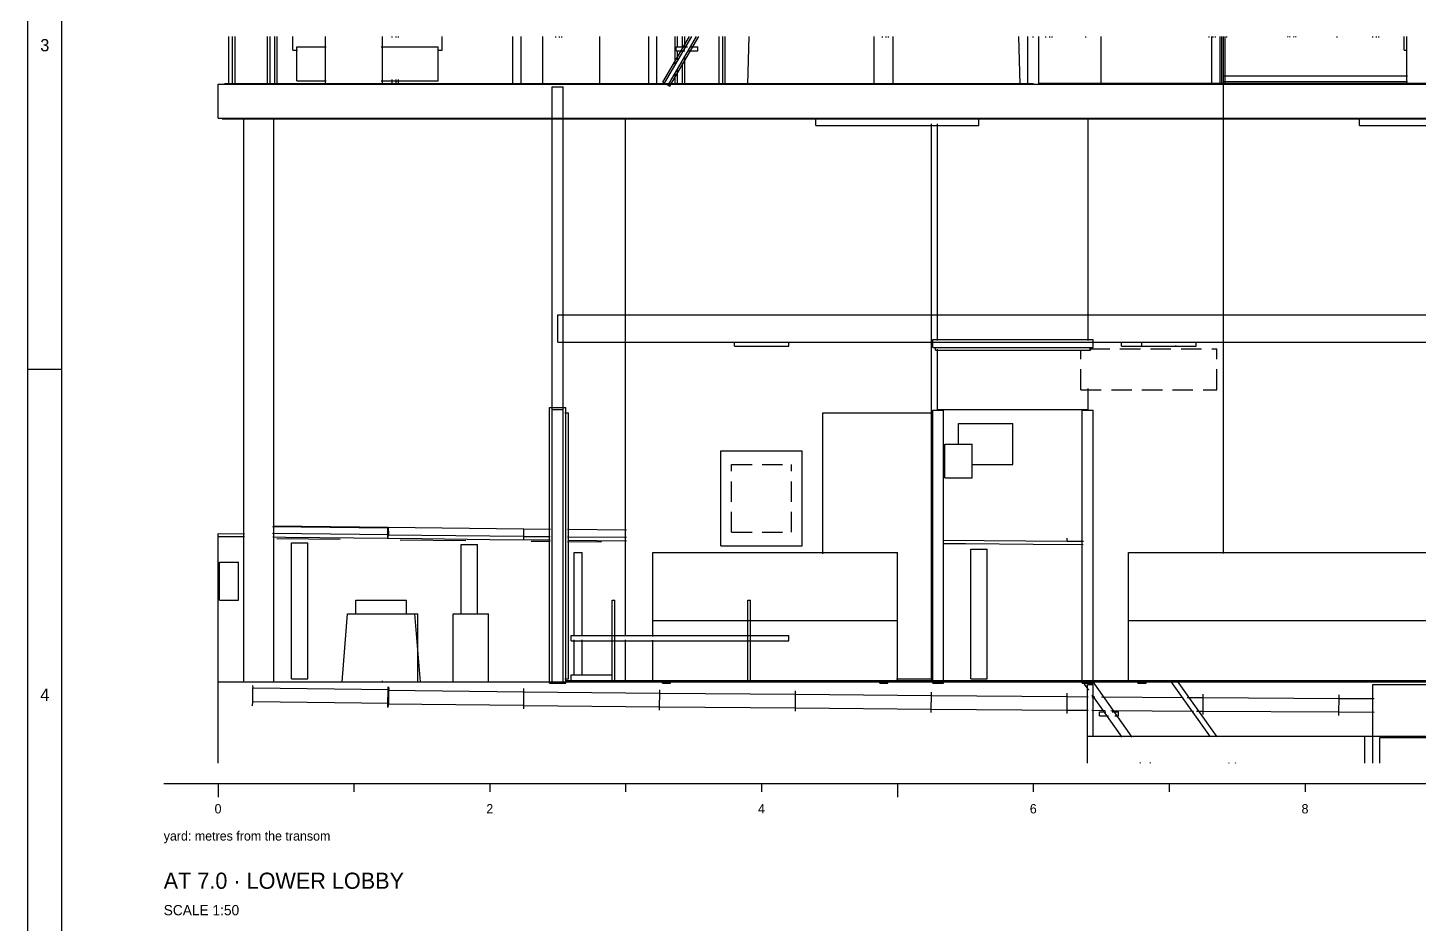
# Model space of a CAD drawing. Extents: x 5 to 836, y 5 to 589.
# Drawn here: x 5 to 209.8, y 215.3 to 347.3 of the extents above; entities that cross this region are included whole.
import ezdxf
from ezdxf.enums import TextEntityAlignment as Align

# ---------------------------------------------------------------- set-up
doc = ezdxf.new("R2010")
doc.units = 0
doc.linetypes.add('DASHED', pattern=[4.5, 3, -1.5])
for name, color, linetype in [('CUT', 7, 'CONTINUOUS'), ('DETAIL', 8, 'CONTINUOUS'), ('DIM', 3, 'CONTINUOUS'), ('FRAME', 7, 'CONTINUOUS'), ('MARKING', 4, 'DASHED'), ('OUTLINE', 7, 'CONTINUOUS'), ('TEXT', 7, 'CONTINUOUS'), ('THIN', 7, 'CONTINUOUS')]:
    doc.layers.add(name, color=color, linetype=linetype)

msp = doc.modelspace()

# ---------------------------------------------------------------- linework, layer by layer
at = {"layer": 'CUT'}
for p, q in [((33, 334), (33, 339)), ((33, 339), (493, 339)), ((34, 339.1), (153, 339.1)), ((34, 339), (34, 339.1)), ((82.2, 338.6), (83.8, 338.6)), ((82.2, 291.08), (82.2, 338.6)), ((83.8, 291.08), (83.8, 338.6)), ((153, 339), (153, 339.1)), ((153.8, 339.16), (263.8, 339.16)), ((153.8, 339.06), (153.8, 339.16)), ((153.8, 339.06), (263.8, 339.06)), ((33, 334), (493, 334)), ((33.6, 333.9), (33.6, 334)), ((33.6, 333.9), (492.4, 333.9)), ((83, 305), (285, 305)), ((83, 301), (83, 305)), ((83, 301), (285, 301)), ((82.2, 291.08), (83.8, 291.08)), ((33, 239), (33, 272.8)), ((53.27, 261), (53.27, 263)), ((53.27, 263), (60.73, 263)), ((60.73, 261), (60.73, 263)), ((51.27, 251), (52.07, 261)), ((52.07, 261), (61.93, 261)), ((61.93, 261), (62.73, 251)), ((33, 251), (723, 251)), ((84.2, 251.16), (283.8, 251.16)), ((84.2, 251.06), (84.2, 251.16)), ((84.2, 251.06), (283.8, 251.06)), ((203, 243), (203, 250.6)), ((203, 250.6), (554.2, 250.6)), ((201.8, 239), (201.8, 242.88)), ((201.81, 242.92), (201.84, 242.96)), ((201.87, 242.98), (201.92, 243)), ((201.92, 243), (202.88, 243)), ((202.92, 242.99), (202.96, 242.96)), ((202.98, 242.93), (203, 242.88)), ((203, 243), (554.2, 243)), ((203, 239), (203, 242.88))]:
    msp.add_line(p, q, dxfattribs=at)
at = {"layer": 'DETAIL'}
for p, q in [((34.6, 339), (34.6, 346)), ((35.15, 339), (35.15, 346)), ((35.5, 339), (35.5, 346)), ((40.3, 339), (40.3, 346)), ((40.65, 339), (40.65, 346)), ((41.35, 339), (41.35, 346)), ((41.7, 339), (41.7, 346)), ((44, 344), (44, 346)), ((44.6, 339.5), (44.6, 344.5)), ((44.6, 344.5), (48.93, 344.5)), ((48.8, 339), (48.8, 346)), ((57.02, 344.5), (65.4, 344.5)), ((57.2, 339), (57.2, 346)), ((58.65, 345.86), (58.65, 346)), ((59.21, 345.86), (59.21, 346)), ((59.55, 345.86), (59.55, 346)), ((65.4, 339.5), (65.4, 344.5)), ((66, 344), (66, 346)), ((76.4, 339), (76.4, 346)), ((77.6, 339), (77.6, 346)), ((80.8, 339), (80.8, 346)), ((82.7, 345.86), (82.7, 346)), ((83.26, 345.86), (83.26, 346)), ((83.61, 345.86), (83.61, 346)), ((89.2, 339), (89.2, 346)), ((96.4, 339), (96.4, 346)), ((97.6, 339), (97.6, 346)), ((98.48, 339.3), (102.4, 346)), ((98.74, 339.15), (102.74, 346)), ((99.26, 338.85), (103.44, 346)), ((99.52, 338.7), (103.79, 346)), ((100.3, 341.8), (100.3, 346)), ((100.44, 344.5), (102.11, 344.5)), ((100.44, 343.9), (100.44, 344.5)), ((100.65, 344.46), (100.65, 346)), ((101.35, 344.46), (101.35, 346)), ((101.7, 344.46), (101.7, 346)), ((102.53, 344.5), (103.64, 344.5)), ((103.64, 343.9), (103.64, 344.5)), ((106.75, 339), (106.75, 346)), ((107.31, 339), (107.31, 346)), ((107.66, 339), (107.66, 346)), ((130.81, 345.86), (130.81, 346)), ((131.37, 345.86), (131.37, 346)), ((131.71, 345.86), (131.71, 346)), ((152.2, 339), (152.2, 346)), ((153, 345.86), (153, 346)), ((153.8, 339), (153.8, 346)), ((154.86, 345.86), (154.86, 346)), ((155.42, 345.86), (155.42, 346)), ((155.76, 345.86), (155.76, 346)), ((160.72, 345.86), (160.72, 346)), ((163, 339), (163, 346)), ((178.91, 345.86), (178.91, 346)), ((179.28, 339), (179.28, 346)), ((179.47, 345.86), (179.47, 346)), ((179.82, 345.86), (179.82, 346)), ((180.5, 339), (180.5, 346)), ((180.75, 339), (180.75, 346)), ((181, 269.9), (181, 346)), ((181.25, 339), (181.25, 346)), ((181.5, 345.86), (181.5, 346)), ((190.41, 346), (190.5, 345.9)), ((190.7, 346), (190.8, 345.9)), ((191.3, 346), (191.39, 345.9)), ((191.59, 346), (191.69, 345.9)), ((197.72, 345.86), (197.72, 346)), ((202.96, 345.86), (202.96, 346)), ((203.52, 345.86), (203.52, 346)), ((203.87, 345.86), (203.87, 346)), ((208, 339), (208, 346)), ((100.44, 343.9), (101.69, 343.9)), ((100.65, 342.64), (100.65, 343.9)), ((101.35, 339), (101.35, 342.08)), ((101.7, 339), (101.7, 342.92)), ((102.11, 343.9), (103.64, 343.9)), ((100.3, 339), (100.3, 340.54)), ((100.65, 339), (100.65, 341.1)), ((181, 340.2), (208.09, 340.2)), ((33, 334), (33, 339)), ((33, 339), (493, 339)), ((44.6, 339.5), (48.93, 339.5)), ((57.02, 339.5), (65.4, 339.5)), ((58.65, 339), (58.65, 339.7)), ((59.21, 339), (59.21, 339.7)), ((59.55, 339), (59.55, 339.7)), ((82.2, 338.6), (83.8, 338.6)), ((82.2, 251), (82.2, 338.6)), ((83.8, 251), (83.8, 338.6)), ((98.48, 339.3), (98.74, 339.15)), ((98.74, 339.15), (99.52, 338.7)), ((181, 339.4), (208.09, 339.4)), ((181.5, 339), (181.5, 339.14)), ((33, 334), (82.38, 334)), ((83.64, 334), (284.36, 334)), ((93, 257.72), (93, 334)), ((121, 333.9), (145, 333.9)), ((121, 332.9), (121, 333.9)), ((138, 333.86), (138, 334)), ((138.92, 333.86), (138.92, 334)), ((145, 332.9), (145, 333.9)), ((161.08, 301.25), (161.08, 334)), ((201, 333.9), (225, 333.9)), ((201, 332.9), (201, 333.9)), ((121, 332.9), (145, 332.9)), ((138, 251), (138, 333.16)), ((138.92, 301.25), (138.92, 333.16)), ((201, 332.9), (225, 332.9)), ((83.7, 305), (284.3, 305)), ((138.2, 300.2), (138.2, 301.4)), ((138.2, 301.4), (161.8, 301.4)), ((161.8, 300.2), (161.8, 301.4)), ((83.7, 301), (138.29, 301)), ((109, 300.4), (109, 301)), ((109, 300.4), (117, 300.4)), ((117, 300.4), (117, 301)), ((138.2, 300.2), (161.8, 300.2)), ((138.6, 299.8), (138.6, 300.2)), ((138.6, 299.8), (161.4, 299.8)), ((138.92, 290.89), (138.92, 299.99)), ((161.4, 299.8), (161.4, 300.2)), ((161.67, 301), (284.3, 301)), ((166, 300.4), (166, 301)), ((166, 300.4), (177, 300.4)), ((169, 300.4), (169, 301)), ((174, 300.88), (174, 301)), ((174, 300.4), (174, 300.52)), ((177, 300.4), (177, 301)), ((161.08, 290.89), (161.08, 294.16)), ((81.8, 291.4), (84.2, 291.4)), ((81.8, 250.8), (81.8, 291.4)), ((82.2, 291.08), (83.8, 291.08)), ((84.2, 250.8), (84.2, 291.4)), ((138.2, 291), (139.8, 291)), ((138.2, 250.8), (138.2, 291)), ((138.92, 291.08), (161.08, 291.08)), ((139.8, 250.8), (139.8, 291)), ((160.2, 291), (161.8, 291)), ((160.2, 250.8), (160.2, 291)), ((161.8, 250.8), (161.8, 291)), ((84.07, 290.6), (84.6, 290.6)), ((84.6, 251.4), (84.6, 290.6)), ((122, 290.6), (138, 290.6)), ((122, 269.81), (122, 290.6)), ((142, 289), (150, 289)), ((142, 285.93), (142, 289)), ((150, 283), (150, 289)), ((107, 285), (119, 285)), ((107, 271), (107, 285)), ((119, 271), (119, 285)), ((140, 286), (144, 286)), ((140, 281), (140, 286)), ((144, 281), (144, 286)), ((143.93, 283), (150, 283)), ((140, 281), (144, 281)), ((33, 239), (33, 272.8)), ((41.01, 272.88), (58.07, 272.69)), ((41.03, 273.87), (57.96, 273.68)), ((41.13, 273.96), (58.05, 273.77)), ((57.96, 273.68), (58.05, 273.77)), ((57.99, 272.06), (58, 272.61)), ((58, 272.61), (58.01, 273.73)), ((58, 272.61), (78, 272.41)), ((58.01, 273.73), (78.01, 273.52)), ((58.01, 272.05), (58.07, 272.69)), ((58.05, 273.77), (58.07, 272.69)), ((77.99, 271.85), (78.01, 273.52)), ((77.99, 271.85), (78, 272.41)), ((78, 272.41), (78.01, 273.52)), ((78, 272.4), (81.91, 272.37)), ((78.01, 273.12), (78.01, 273.52)), ((78.01, 273.52), (81.92, 273.48)), ((84.44, 273.46), (93.11, 273.37)), ((41.63, 272.11), (51, 272)), ((43.8, 271.46), (46.2, 271.46)), ((43.8, 251.4), (43.8, 271.46)), ((46.2, 251.4), (46.2, 271.46)), ((59.81, 271.9), (69.46, 271.8)), ((68.8, 271.19), (71.2, 271.19)), ((68.8, 260.88), (68.8, 271.19)), ((71.2, 260.88), (71.2, 271.19)), ((79.11, 271.7), (81.91, 271.67)), ((84.42, 271.65), (89.46, 271.6)), ((84.43, 272.34), (93.1, 272.26)), ((107, 271), (119, 271)), ((139.68, 271.85), (158, 271.7)), ((143.8, 270.51), (146.2, 270.51)), ((143.8, 251.4), (143.8, 270.51)), ((146.2, 251.4), (146.2, 270.51)), ((158, 271.7), (158, 272.12)), ((158, 271.7), (160.38, 271.69)), ((33.2, 268.6), (36, 268.6)), ((33.2, 263), (33.2, 268.6)), ((36, 263), (36, 268.6)), ((85.4, 270), (86.6, 270)), ((85.4, 257.72), (85.4, 270)), ((86.6, 257.72), (86.6, 270)), ((97, 257.65), (97, 270)), ((97, 270), (133, 270)), ((133, 251), (133, 270)), ((167, 270), (253, 270)), ((167, 251), (167, 270)), ((33.2, 263), (36, 263)), ((53.27, 263), (60.73, 263)), ((91, 251), (91, 263)), ((91.4, 251), (91.4, 263)), ((111, 251), (111, 263)), ((111.4, 251), (111.4, 263)), ((52.07, 261), (62.4, 261)), ((67.6, 261), (72.8, 261)), ((97, 260), (133, 260)), ((167, 260), (253, 260)), ((85, 257), (85, 257.8)), ((85, 257.8), (117, 257.8)), ((85, 257), (117, 257)), ((85.4, 252), (85.4, 257.16)), ((86.6, 252), (86.6, 257.16)), ((93, 251), (93, 257.16)), ((97, 251), (97, 257.09)), ((117, 257), (117, 257.8)), ((85, 252), (91, 252)), ((85, 251), (85, 252)), ((33, 251), (160.78, 251)), ((38.09, 250.45), (38.14, 250.08)), ((38.13, 248.08), (38.14, 250.08)), ((38.14, 250.08), (58.14, 249.86)), ((43.8, 251.4), (46.2, 251.4)), ((58.02, 249.73), (58.02, 250.22)), ((58.09, 250.22), (58.14, 249.86)), ((58.13, 247.86), (58.14, 249.86)), ((77.99, 247.01), (78.01, 250.01)), ((78.02, 249.52), (78.02, 250.02)), ((81.8, 250.8), (84.2, 250.8)), ((84.07, 251.4), (84.6, 251.4)), ((98.4, 250.8), (98.4, 251.08)), ((98.4, 250.8), (99.6, 250.8)), ((99.6, 250.8), (99.6, 251.08)), ((130.4, 250.8), (130.4, 251.08)), ((130.4, 250.8), (131.6, 250.8)), ((131.6, 250.8), (131.6, 251.08)), ((132.85, 251.4), (138, 251.4)), ((138.2, 250.8), (139.8, 250.8)), ((143.8, 251.4), (146.2, 251.4)), ((160.2, 250.8), (161.8, 250.8)), ((160.51, 250.65), (161, 251)), ((161, 239), (161, 250.6)), ((161, 250.6), (161.8, 250.6)), ((161.08, 251), (722, 251)), ((161.8, 243), (161.8, 250.6)), ((167.5, 251), (167.5, 251.14)), ((167.75, 251), (167.75, 251.14)), ((168.25, 251), (168.25, 251.14)), ((168.4, 250.8), (168.4, 251.08)), ((168.4, 250.8), (169.6, 250.8)), ((168.5, 251), (168.5, 251.14)), ((169.6, 250.8), (169.6, 251.08)), ((181, 251), (181, 251.14)), ((203, 239), (203, 250.6)), ((203, 250.6), (554.2, 250.6)), ((38.05, 247.45), (38.13, 248.08)), ((38.13, 248.08), (58.13, 247.86)), ((58, 247.73), (58.02, 249.73)), ((58.02, 249.73), (78.02, 249.52)), ((58.05, 247.23), (58.13, 247.86)), ((78, 247.52), (78.02, 249.52)), ((78.01, 249.51), (98.01, 249.32)), ((97.99, 246.82), (98.01, 249.82)), ((98.01, 249.32), (118.01, 249.14)), ((117.99, 246.64), (118.01, 249.64)), ((118.01, 249.14), (138.01, 248.97)), ((137.99, 246.47), (138.01, 249.47)), ((138.01, 248.97), (158.01, 248.81)), ((157.99, 246.31), (158.01, 249.31)), ((158.01, 248.81), (158.01, 249.31)), ((158.01, 248.81), (161.08, 248.79)), ((161.64, 248.79), (162.06, 248.78)), ((163.04, 248.78), (175.07, 248.69)), ((175.63, 248.69), (178.01, 248.67)), ((177.99, 246.17), (178.01, 249.17)), ((178.01, 248.67), (198.01, 248.54)), ((197.99, 246.04), (198.01, 249.04)), ((198.01, 248.54), (203.18, 248.51)), ((57.99, 247.22), (58, 247.73)), ((58, 247.73), (78, 247.52)), ((77.99, 247.02), (78, 247.52)), ((77.99, 247.51), (97.99, 247.32)), ((97.99, 247.32), (117.99, 247.14)), ((117.99, 247.14), (137.99, 246.97)), ((137.99, 246.97), (157.99, 246.81)), ((157.99, 246.31), (157.99, 246.81)), ((157.99, 246.81), (161.07, 246.79)), ((161.63, 246.79), (163.59, 246.77)), ((162.74, 246.57), (163.68, 246.57)), ((162.74, 245.97), (162.74, 246.57)), ((162.74, 245.97), (164.08, 245.97)), ((164.43, 246.77), (176.59, 246.68)), ((164.61, 246.57), (165.54, 246.57)), ((165.01, 245.97), (165.54, 245.97)), ((165.54, 245.97), (165.54, 246.57)), ((177.01, 246.68), (177.99, 246.67)), ((177.99, 246.67), (197.99, 246.54)), ((197.99, 246.54), (203.17, 246.51)), ((161, 243), (554.2, 243)), ((204, 239), (204, 242.8))]:
    msp.add_line(p, q, dxfattribs=at)
at = {"layer": 'DIM'}
for p, q in [((25, 236), (741, 236)), ((33, 236), (33, 234)), ((53, 236), (53, 234.8)), ((73, 236), (73, 234.8)), ((93, 236), (93, 234.8)), ((113, 236), (113, 234.8)), ((133, 236), (133, 234)), ((153, 236), (153, 234.8)), ((173, 236), (173, 234.8)), ((193, 236), (193, 234.8))]:
    msp.add_line(p, q, dxfattribs=at)
at = {"layer": 'FRAME'}
msp.add_line((10, 10), (10, 584), dxfattribs=at)
at = {"layer": 'MARKING'}
for p, q in [((207.6, 344), (207.6, 346)), ((208, 344), (208, 346)), ((207.6, 344), (208, 344)), ((34, 339.1), (34.7, 339.1)), ((34, 339), (34, 339.1)), ((34, 339), (34.7, 339)), ((35.26, 339.1), (40.29, 339.1)), ((35.26, 339), (40.29, 339)), ((41.41, 339.1), (48.96, 339.1)), ((41.41, 339), (48.96, 339)), ((57.07, 339.1), (76.51, 339.1)), ((57.07, 339), (76.51, 339)), ((77.49, 339.1), (80.98, 339.1)), ((77.49, 339), (80.98, 339)), ((89.1, 339.1), (96.51, 339.1)), ((89.1, 339), (96.51, 339)), ((97.49, 339.1), (98.88, 339.1)), ((97.49, 339), (98.88, 339)), ((99.72, 339.1), (100.28, 339.1)), ((99.72, 339), (100.28, 339)), ((101.68, 339.1), (111.19, 339.1)), ((101.68, 339), (111.19, 339)), ((150.9, 339.1), (152.3, 339.1)), ((150.9, 339), (152.3, 339)), ((162.89, 339.16), (180.52, 339.16)), ((162.89, 339.06), (180.52, 339.06)), ((33.6, 334), (82.31, 334)), ((33.6, 333.9), (33.6, 334)), ((33.6, 333.9), (82.31, 333.9)), ((83.7, 333.9), (284.27, 333.9)), ((83.71, 334), (284.27, 334)), ((160, 294), (160, 299.86)), ((161.26, 300), (180, 300)), ((180, 294), (180, 300)), ((160, 294), (180, 294)), ((108.6, 283), (117.4, 283)), ((108.6, 273), (108.6, 283)), ((117.4, 273), (117.4, 283)), ((108.6, 273), (117.4, 273)), ((84.2, 251.16), (98.48, 251.16)), ((84.2, 251.06), (84.2, 251.16)), ((84.2, 251.06), (98.48, 251.06)), ((99.46, 251.16), (130.53, 251.16)), ((99.46, 251.06), (130.53, 251.06)), ((131.51, 251.16), (138.37, 251.16)), ((131.51, 251.06), (138.37, 251.06)), ((138.6, 251.16), (161.4, 251.16)), ((138.6, 251.08), (138.6, 251.16)), ((138.6, 251.08), (161.4, 251.08)), ((139.63, 251.06), (160.34, 251.06)), ((161.4, 251.08), (161.4, 251.16)), ((161.6, 251.16), (168.46, 251.16)), ((161.6, 251.06), (168.46, 251.06)), ((169, 251), (173.47, 251)), ((169.44, 251.16), (250.49, 251.16)), ((169.44, 251.06), (250.49, 251.06)), ((174.31, 251), (213, 251))]:
    msp.add_line(p, q, dxfattribs=at)
at = {"layer": 'OUTLINE'}
for p, q in [((111, 339), (111.18, 346)), ((129.6, 339), (129.6, 346)), ((132.4, 339), (132.4, 346)), ((150.82, 346), (151, 339)), ((44, 344), (44.7, 344)), ((65.3, 344), (66, 344)), ((98.48, 339.3), (99.52, 338.7)), ((36.8, 251), (36.8, 334)), ((41.2, 251), (41.2, 333.86)), ((33, 272.8), (36.89, 272.76)), ((33, 251), (33, 272.4)), ((33, 272.4), (36.89, 272.36)), ((41.06, 272.31), (43, 272.29)), ((43, 272.29), (53, 272.17)), ((53, 272.17), (63, 272.07)), ((63, 272.07), (73, 271.96)), ((73, 271.96), (81.89, 271.87)), ((84.53, 271.85), (93, 271.76)), ((93, 271.76), (93.14, 271.76)), ((139.67, 271.35), (143, 271.33)), ((143, 271.33), (153, 271.25)), ((153, 271.25), (160.36, 271.2)), ((91, 263), (91.4, 263)), ((111, 263), (111.4, 263)), ((62.4, 251), (62.4, 261)), ((67.6, 251), (67.6, 261)), ((72.8, 251), (72.8, 261)), ((57.2, 251), (57.2, 251.14)), ((91, 251), (91.4, 251)), ((111, 251), (111.4, 251)), ((160.51, 250.65), (161.15, 249.75)), ((160.58, 250.7), (161, 251)), ((161.65, 251.12), (167.52, 242.85)), ((163, 251), (173.56, 251)), ((173.22, 251.09), (179.05, 242.88)), ((174.2, 251.09), (180.03, 242.88)), ((174.25, 251), (213, 251)), ((161.63, 249.07), (166.05, 242.85)), ((201.8, 242.88), (201.84, 242.96)), ((201.8, 239), (201.8, 242.88)), ((201.84, 242.96), (201.92, 243)), ((201.92, 243), (202.88, 243)), ((202.88, 243), (202.96, 242.96)), ((202.96, 242.96), (203, 242.88)), ((203, 239), (203, 242.88)), ((204, 242.8), (213.79, 242.8)), ((168.7, 239.11), (168.78, 239)), ((170.17, 239.11), (170.25, 239)), ((181.72, 239.11), (181.8, 239)), ((182.7, 239.11), (182.78, 239))]:
    msp.add_line(p, q, dxfattribs=at)
at = {"layer": 'THIN'}
for p, q in [((5, 5), (5, 589)), ((5, 297), (10, 297))]:
    msp.add_line(p, q, dxfattribs=at)

# ---------------------------------------------------------------- texts
at = {"layer": 'TEXT'}
for s, height, p in [('3', 1.8, (7.5, 343.83)), ('4', 1.8, (7.5, 248.17)), ('0', 1.37, (33, 231.6)), ('2', 1.37, (73, 231.6)), ('4', 1.37, (113, 231.6)), ('6', 1.37, (153, 231.6)), ('8', 1.37, (193, 231.6))]:
    msp.add_text(s, height=height, dxfattribs=at).set_placement(p, align=Align.CENTER)
for s, height, p in [('yard: metres from the transom', 1.37, (25, 227.6)), ('AT 7.0 · LOWER LOBBY', 2.38, (25, 220.5)), ('SCALE 1:50', 1.51, (25, 216.6))]:
    msp.add_text(s, height=height, dxfattribs=at).set_placement(p)

doc.saveas('drawing.dxf')
